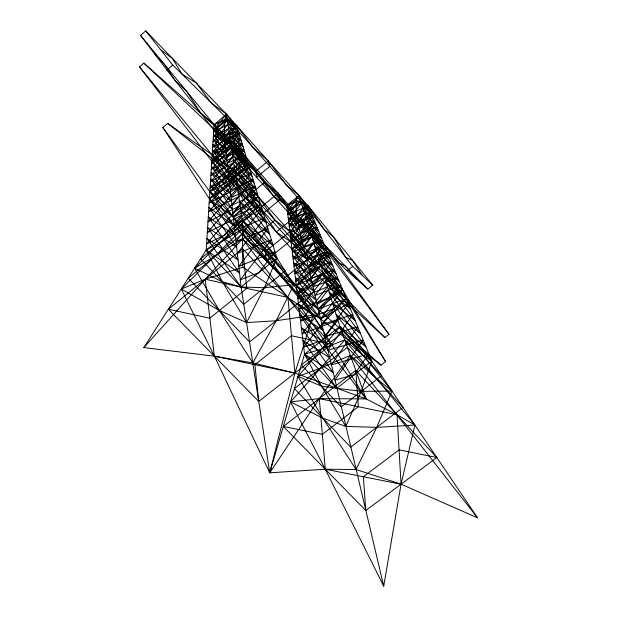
<?xml version="1.0" encoding="UTF-8"?>
<svg xmlns="http://www.w3.org/2000/svg" width="617" height="617" viewBox="0 0 617 617"><rect width="100%" height="100%" fill="white"/><g stroke="black" fill="none" stroke-linecap="round" stroke-linejoin="round"><path stroke-width="0.93" d="M160.628 49.722L172.22 58.183L182.023 74.156L196.229 82.948L211.369 102.954L226.516 114.191L224.781 120.238L224.28 135.956L241.093 286.998L269.745 472.799L304.536 354.173L321.712 349.029L344.726 339.905L414.909 425.067L376.725 427.365L345.798 426.416L322.915 418.218L290.545 401.883L319.305 398.628L366.12 398.891L276.91 258.068L263.922 248.026L242.388 229.046L181.267 289.034L214.369 356.171L269.745 472.799L325.275 469.221L356.032 469.514L401.058 484.191L477.512 517.817L371.781 361.161L362.079 354.528L344.726 339.905L320.786 368.056L290.545 401.883L325.275 469.221L383.743 586.15L401.058 484.191L414.909 425.067L397.024 414.732L366.12 398.891L294.911 373.092L252.8 362.896L214.369 356.171L143.83 347.602L206.186 250.039L214.122 124.642L140.529 35.385L145.72 30.85L226.516 114.191L308.477 206.232L372.776 285.185L367.84 289.072L347.124 270.801L297.965 223.192L213.806 129.701L166.899 70.045L140.529 35.385M145.72 30.85L172.721 65.024L227.149 118.449L236.65 125.567L252.931 147.37L268.194 160.991L286.504 185.023L298.929 195.512L311.068 212.572L298.736 226.485L314.693 221.457L301.914 240.013L319.992 234.406L305.415 254.906L315.164 251.543L322.691 241.023L303.68 247.54L317.223 227.65L300.286 233.103L312.271 215.526L297.965 223.192L286.728 205.469L300.587 200.818L308.477 206.232L371.781 361.161L361.292 391.332L345.798 426.416L321.426 386.072L304.536 354.173L286.728 205.469L273.331 195.828L255.908 171.156L239.666 158.422L224.28 135.956L213.806 129.701L226.516 114.191L238.278 130.935L225.282 144.964L240.568 138.463L226.593 156.726L243.908 149.461L228.043 169.714L237.429 165.479L245.62 155.083L227.326 163.289L242.165 143.722L225.922 150.718L239.041 133.434L224.966 142.095L213.49 134.614L226.238 153.548L212.865 144.579L227.696 166.652L212.194 155.16L139.488 66.898L143.854 63.111L244.802 152.399L229.015 131.012L241.324 140.946L227.766 122.598L238.278 130.935L224.966 142.095L214.122 124.642L200.217 112.417L186.565 91.216L174.927 80.256L164.685 64.685L155.091 54.52M356.503 279.077L345.296 266.081L338.98 262.919L324.102 244.471L312.611 237.375L296.299 216.12L214.122 124.642L224.781 120.238L236.65 125.567L276.91 258.068L264.361 287.73L246.576 322.568L219.274 310.436L181.267 289.034L205.214 279.216L242.859 267.277L287.938 297.448L313.104 315.202L294.911 373.092L269.745 472.799L319.305 398.628L350.34 355.384L375.537 377.72L391.988 391.093L376.725 427.365L356.032 469.514L322.915 418.218L298.011 376.401L321.712 349.029L339.851 326.462L298.929 195.512L286.728 205.469L296.06 200.055L298.929 195.512L287.453 211.523L299.577 230.064L288.81 222.806L302.839 243.962L290.352 235.702L306.294 258.662L384.846 337.568L388.98 334.36L324.072 244.394L307.22 222.043L318.673 231.19L303.68 210.713L313.583 218.734L300.587 200.818L287.453 211.523L296.299 216.12L367.84 289.072M372.776 285.185L352.716 266.359L311.068 212.572L227.149 118.449L213.806 129.701L225.629 148.072L213.204 139.126L226.979 160.165L212.526 149.923L245.497 198.157L260.158 207.921L276.3 231.953L304.582 251.397L289.589 229.323L301.057 236.357L288.162 217.408L297.965 223.192L308.477 206.232L296.06 200.055L296.299 216.12L383.743 586.15M224.966 142.095L236.65 125.567L224.28 135.956L238.278 130.935M388.98 334.36L327.133 251.898L312.688 239.543L332.887 265.966L316.675 252.299L339.227 281.491L320.886 265.765L309.41 258.076L289.975 231.645L274.966 220.122L258.245 196.63L232.856 213.004L255.076 186.203L231.151 197.671L251.096 173.115L229.57 183.48L248.427 164.338L231.776 149.653L252.075 176.331L233.311 159.98L256.101 189.589L234.93 170.894L167.685 123.415L162.865 127.518L209.418 198.952L320.454 318.974L381.013 365.148L385.602 361.608L346.237 298.636L325.992 282.1L355.191 320.562L332.517 302.986L365.989 346.978L339.851 326.462L304.536 354.173L333.049 372.568L301.351 327.612L326.169 343.307L298.52 303.95L320.454 318.974L342.589 289.72L318.711 258.808L336.08 273.786L314.616 245.697L329.902 258.662L310.906 233.851L291.101 241.949L308.932 227.534L321.403 237.869L305.469 216.436L315.889 224.372L302.199 205.985L311.068 212.572L297.965 223.192M162.865 127.518L209.88 191.717L232.424 209.101L210.698 178.83L230.743 193.977L211.469 166.629L229.215 180.295L246.492 157.944L229.686 135.532L243.083 146.73L228.329 126.408L239.866 136.156L227.149 118.449L214.122 124.642L226.516 114.191L242.28 220.431L242.859 267.277M381.013 365.148L318.133 309.078L295.358 277.511L313.976 291.371L293.576 262.618L310.027 274.55L291.957 249.137L308.932 227.534L295.312 216.498L278.12 193.19L264.647 182.377L246.492 157.944L231.097 145.049L143.854 63.111M139.488 66.898L211.808 161.191L231.429 147.286L211.284 169.482L232.902 157.219L210.505 181.853L234.499 167.994L209.88 191.717L234.283 225.822L261.87 208.569L236.018 241.409L267.925 228.491L238.787 266.328L274.989 251.736L258.939 272.583L240.291 279.81L271.38 239.866L237.352 253.394L264.724 217.955L234.83 230.727L260.559 204.258L236.905 184.182L266.282 223.076L239.427 201.211L273.192 245.821L242.28 220.431L206.186 250.039L239.543 273.092L207.62 227.442L236.666 247.247L208.885 207.389L234.283 225.822L258.245 196.63L234.09 165.248L254.104 183.002L232.516 154.636L250.178 170.099L231.097 145.049L212.194 155.16L229.215 180.295L249.276 167.13L230.334 190.314L253.055 179.562L231.992 205.245L257.142 193.005L233.319 217.13L248.767 241.478L265.217 251.713L283.419 278.938L296.299 285.409L315.989 299.931L294.471 270.115L311.932 282.671L292.736 255.615L308.253 267.022L384.846 337.568M143.83 347.602L205.214 279.216L242.512 239.01L273.146 266.999L293.831 284.776L264.361 287.73L241.093 286.998L222.359 281.753L194.602 268.171L242.28 220.431L293.831 284.776L276.185 320.763L252.8 362.896L219.274 310.436L194.602 268.171L215.186 256.094L242.512 239.01L366.12 398.891L339.851 326.462L391.988 391.093L361.292 391.332L336.735 388.27L302.893 340.491L329.571 357.76L299.854 315.056L323.161 330.496L297.325 293.97L320.886 265.765L346.237 298.636L321.765 324.55L352.754 314.601L327.812 350.279L363.166 340.067L334.83 380.157L354.197 374.758L368.789 353.834L331.252 364.917L357.767 326.856L324.619 336.689L348.289 303.664L320.454 318.974L296.299 285.409L319.768 262.186L294.903 273.709L315.611 248.898L293.144 259.009L311.77 236.612L291.957 249.137L306.294 258.662L327.133 251.898L308.932 227.534M167.685 123.415L235.841 177.025L263.266 213.158L238.085 192.165L269.691 234.298L240.807 210.52L276.91 258.068L241.093 286.998L206.926 238.393L238.085 260.004L208.291 216.791L235.409 235.956L209.418 198.952L234.93 170.894L342.589 289.72L385.602 361.608M300.587 200.818L287.792 214.346L302.916 208.268L289.18 225.93L306.317 219.143L290.715 238.725L300.001 234.753L308.053 224.696L289.951 232.401L304.543 213.467L288.471 220.007L301.358 203.294L287.453 211.523M231.097 145.049L211.646 163.829L232.139 152.067L210.898 175.575L233.689 162.541L210.096 188.293L234.93 170.894L260.559 204.258L233.319 217.13L210.297 185.061L231.591 201.597L211.091 172.521L229.948 186.866L211.808 161.191L231.097 145.049L327.133 251.898L309.117 270.67L331.344 262.202L312.919 286.89L337.607 277.534L317.03 304.374L342.589 289.72L323.239 273.308L296.299 285.409L320.886 265.765L295.813 281.344L317.662 255.461L294.008 266.251L313.621 242.527L292.335 252.284L310.906 233.851L324.072 244.394L308.253 267.022L211.808 161.191L230.342 139.951L324.072 244.394L306.294 258.662L212.194 155.16L230.342 139.951L248.427 164.338L229.215 180.295M477.512 517.817L350.34 355.384L320.786 368.056L298.011 376.401L321.426 386.072L336.735 388.27L371.781 361.161L336.072 314.369L360.521 333.604L329.054 291.903L350.471 309.017L323.239 273.308L297.325 293.97L318.133 309.078L340.862 285.494L314.955 295.535L334.437 269.76L310.953 278.491L328.475 255.183L308.253 267.022L327.133 251.898M227.149 118.449L213.652 132.053L228.035 124.433L213.042 141.74L229.339 133.187L212.364 152.453L221.248 147.571L230.002 137.668L212.695 147.155L228.66 128.614L213.351 136.789L227.442 120.438L213.806 129.701M323.239 273.308L297.903 298.798L327.465 286.836L300.572 321.11L334.229 308.485L303.687 347.101L322.128 340.36L337.892 320.208L302.099 333.836L330.72 297.247L299.16 309.318L324.573 277.565L297.325 293.97M235.841 177.025L209.163 203.032L237.476 188.038L207.968 221.927L240.098 205.708L206.572 244.016L224.172 235.285L241.517 215.302L207.281 232.725L238.733 196.522L208.6 211.932L236.35 180.488L209.418 198.952L233.319 217.13L258.245 196.63L235.841 177.025L209.88 191.717L318.133 309.078L346.237 298.636L235.841 177.025L209.418 198.952M166.899 70.045L172.721 65.024M246.492 157.944L228.406 172.991L248.427 164.338M209.88 191.717L234.93 170.894M245.497 198.157L264.647 182.377M234.283 225.822L260.559 204.258M248.767 241.478L274.966 220.122M168.341 309.256L242.628 248.728L331.591 344.386L258.731 401.397L168.341 309.256L209.849 318.187L246.815 288.378L242.628 248.728M276.3 231.953L295.312 216.498M291.957 249.137L310.906 233.851M283.419 278.938L309.41 258.076M347.124 270.801L352.716 266.359M318.133 309.078L342.589 289.72M320.454 318.974L346.237 298.636M283.334 426.47L355.785 370.401L436.813 457.521L365.773 510.498L283.334 426.47L322.329 434.36L358.377 406.726L355.785 370.401M206.186 250.039L221.364 241.779L242.388 229.046L313.104 315.202L276.185 320.763L246.576 322.568L222.359 281.753L206.186 250.039L241.093 286.998M311.068 212.572L296.299 216.12L308.477 206.232L323.485 228.614L333.488 236.943L345.828 257.466L352.531 260.328L361.801 274.881M436.813 457.521L399.06 449.886L363.367 476.748L365.773 510.498M331.591 344.386L291.471 335.748L254.86 364.678L258.731 401.397M304.536 354.173L336.735 388.27M242.28 220.431L276.91 258.068M339.851 326.462L371.781 361.161M268.194 160.991L255.908 171.156L256.61 177.256L269.837 166.328L268.194 160.991M278.12 193.19L260.158 207.921L260.999 215.163L280.079 199.546L278.12 193.19M242.334 224.603L200.571 258.824L243.761 304.289L285.131 271.04L242.334 224.603M242.442 233.804L188.224 278.144L249.561 341.934L303.078 299.368L242.442 233.804M289.975 231.645L265.217 251.713L266.22 260.343L292.311 239.234L289.975 231.645M342.211 332.972L301.374 364.955L341.139 406.834L381.607 375.714L342.211 332.972M347.41 347.309L294.44 388.602L350.718 447.132L402.994 407.405L347.41 347.309M401.058 484.191L325.275 469.221L319.305 398.628L397.024 414.732L401.058 484.191M294.911 373.092L214.369 356.171L205.214 279.216L287.938 297.448L294.911 373.092"/></g></svg>
